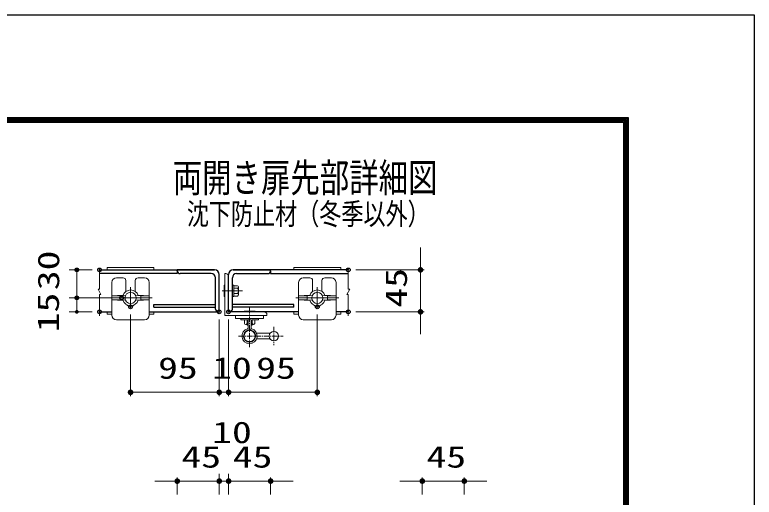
# Model space of a CAD drawing. Units: millimetres, scale not verified, with parts at other scales. Extents: x -5249 to 5251, y -3712 to 3712.
# Drawn here: x 3271 to 5251, y 2420 to 3712 of the extents above; entities that cross this region are included whole.
import ezdxf
from ezdxf.enums import TextEntityAlignment as Align

# ---------------------------------------------------------------- set-up
doc = ezdxf.new("R2010")
doc.units = ezdxf.units.MM
doc.header["$LTSCALE"] = 20
doc.header["$PDMODE"] = 32
doc.header["$PDSIZE"] = 10
doc.linetypes.add('USER2', pattern=[50.8, 31.75, -6.35, 6.35, -6.35])
doc.linetypes.add('USER3', pattern=[1.125, 0.75, -0.125, 0.125, -0.125])
for name, color, linetype, lineweight in [('0-0_D-TTL', 7, 'Continuous', 25), ('0-2_D-STR1', 1, 'Continuous', 25), ('0-4_0', 7, 'Continuous', 25), ('0-5_D-STR-DIM', 7, 'Continuous', 13), ('0-7_D-STR-TXT', 7, 'Continuous', 13), ('0-9_D-BMK', 2, 'Continuous', 13), ('0-B_D-STR3', 3, 'Continuous', 13)]:
    doc.layers.add(name, color=color, linetype=linetype, lineweight=lineweight)
doc.layers.add('0-6_Defpoints', color=7, linetype='Continuous')
doc.styles.add('ＭＳ ゴシック', font='')
doc.styles.get('ＭＳ ゴシック').set_extended_font_data('MS Gothic')

# ---------------------------------------------------------------- blocks, each defined once
blk = doc.blocks.new('_DotSmall')
at = {"layer": '0-4_0'}
for points in [[(0, 0), (-2.5, 0), (-2.48, 0.313)], [(0, 0), (-2.48, -0.313), (-2.5, 0)], [(0, 0), (-2.48, 0.313), (-2.421, 0.622)], [(0, 0), (-2.421, -0.622), (-2.48, -0.313)], [(0, 0), (-2.421, 0.622), (-2.324, 0.92)], [(0, 0), (-2.324, -0.92), (-2.421, -0.622)], [(0, 0), (-2.324, 0.92), (-2.191, 1.204)], [(0, 0), (-2.191, -1.204), (-2.324, -0.92)], [(0, 0), (-2.191, 1.204), (-2.023, 1.469)], [(0, 0), (-2.023, -1.469), (-2.191, -1.204)], [(0, 0), (-2.023, 1.469), (-1.822, 1.711)], [(0, 0), (-1.822, -1.711), (-2.023, -1.469)], [(0, 0), (-1.822, 1.711), (-1.594, 1.926)], [(0, 0), (-1.594, -1.926), (-1.822, -1.711)], [(0, 0), (-1.594, 1.926), (-1.34, 2.111)], [(0, 0), (-1.34, -2.111), (-1.594, -1.926)], [(0, 0), (-1.34, 2.111), (-1.064, 2.262)], [(0, 0), (-1.064, -2.262), (-1.34, -2.111)], [(0, 0), (-1.064, 2.262), (-0.773, 2.378)], [(0, 0), (-0.773, -2.378), (-1.064, -2.262)], [(0, 0), (-0.773, 2.378), (-0.468, 2.456)], [(0, 0), (-0.468, -2.456), (-0.773, -2.378)], [(0, 0), (-0.468, 2.456), (-0.157, 2.495)], [(0, 0), (-0.157, -2.495), (-0.468, -2.456)], [(0, 0), (-0.157, 2.495), (0.157, 2.495)], [(0, 0), (0.157, -2.495), (-0.157, -2.495)], [(0, 0), (0.157, 2.495), (0.468, 2.456)], [(0, 0), (0.468, 2.456), (0.773, 2.378)], [(0, 0), (0.773, 2.378), (1.064, 2.262)], [(0, 0), (1.064, 2.262), (1.34, 2.111)], [(0, 0), (1.34, 2.111), (1.594, 1.926)], [(0, 0), (1.594, 1.926), (1.822, 1.711)], [(0, 0), (1.822, 1.711), (2.023, 1.469)], [(0, 0), (2.023, 1.469), (2.191, 1.204)], [(0, 0), (2.191, 1.204), (2.324, 0.92)], [(0, 0), (2.324, 0.92), (2.421, 0.622)], [(0, 0), (2.421, 0.622), (2.48, 0.313)], [(0, 0), (2.48, 0.313), (2.5, 0)], [(0, 0), (0.468, -2.456), (0.157, -2.495)], [(0, 0), (0.773, -2.378), (0.468, -2.456)], [(0, 0), (1.064, -2.262), (0.773, -2.378)], [(0, 0), (1.34, -2.111), (1.064, -2.262)], [(0, 0), (1.594, -1.926), (1.34, -2.111)], [(0, 0), (1.822, -1.711), (1.594, -1.926)], [(0, 0), (2.023, -1.469), (1.822, -1.711)], [(0, 0), (2.191, -1.204), (2.023, -1.469)], [(0, 0), (2.324, -0.92), (2.191, -1.204)], [(0, 0), (2.421, -0.622), (2.324, -0.92)], [(0, 0), (2.48, -0.313), (2.421, -0.622)], [(0, 0), (2.5, 0), (2.48, -0.313)]]:
    blk.add_solid(points, dxfattribs=at)

msp = doc.modelspace()

# ---------------------------------------------------------------- linework, layer by layer
at = {"layer": '0-0_D-TTL', "color": 2}
msp.add_lwpolyline([(-5249.36, 3712.5), (5250.64, 3712.5), (5250.64, -3712.5), (-5249.36, -3712.5)], close=True, dxfattribs=at)
at = {"layer": '0-0_D-TTL'}
for points in [[(-4911.86, 3437.5), (4913.14, 3437.5), (4913.14, -3437.5), (-4911.86, -3437.5)], [(-4908.73, 3434.37), (4910.02, 3434.37), (4910.02, -3434.37), (-4908.73, -3434.37)], [(-4905.61, 3431.25), (4906.89, 3431.25), (4906.89, -3431.25), (-4905.61, -3431.25)], [(-4902.48, 3428.12), (4903.77, 3428.12), (4903.77, -3428.12), (-4902.48, -3428.12)], [(-4899.36, 3425), (4900.64, 3425), (4900.64, -3425), (-4899.36, -3425)]]:
    msp.add_lwpolyline(points, close=True, dxfattribs=at)
at = {"layer": '0-2_D-STR1'}
for p, q in [((3498.13, 3029.26), (3806.1, 3029.26)), ((3806.1, 3029.26), (3706.1, 3029.26)), ((3706.1, 3026.76), (3706.1, 3029.26)), ((3856.1, 3029.26), (3956.1, 3029.26)), ((4164.06, 3029.26), (3856.1, 3029.26)), ((3956.1, 3026.76), (3956.1, 3029.26)), ((3706.1, 3019.26), (3498.13, 3019.26)), ((3706.1, 3026.76), (3706.1, 3019.26)), ((3797.35, 3019.26), (3713.6, 3019.26)), ((3818.6, 2916.76), (3818.6, 3016.76)), ((3843.6, 2916.76), (3843.6, 3016.76)), ((3864.85, 3019.26), (3948.6, 3019.26)), ((3956.1, 3026.76), (3956.1, 3019.26)), ((3956.1, 3019.26), (4164.06, 3019.26)), ((3808.6, 2924.26), (3808.6, 3008.01)), ((3853.6, 2924.26), (3853.6, 3008.01)), ((3643.6, 2929.26), (3643.6, 2936.76)), ((3643.6, 2936.76), (3808.6, 2936.76)), ((4018.6, 2936.76), (3853.6, 2936.76)), ((4018.6, 2929.26), (4018.6, 2936.76)), ((3498.13, 2916.76), (3531.1, 2916.76)), ((3631.1, 2916.76), (3818.6, 2916.76)), ((3643.6, 2929.26), (3808.6, 2929.26)), ((4031.1, 2916.76), (3843.6, 2916.76)), ((4018.6, 2929.26), (3853.6, 2929.26)), ((4164.06, 2916.76), (4131.1, 2916.76))]:
    msp.add_line(p, q, dxfattribs=at)
for centre, radius, start, end in [((3806.1, 3016.76), 12.5, 0, 90), ((3856.1, 3016.76), 12.5, 90, 180), ((3713.6, 3026.76), 7.5, 180, 270), ((3797.35, 3008.01), 11.25, 0, 90), ((3864.85, 3008.01), 11.25, 90, 180), ((3948.6, 3026.76), 7.5, 270, 0), ((3816.1, 2924.26), 7.5, 180, 270), ((3846.1, 2924.26), 7.5, 270, 0)]:
    msp.add_arc(centre, radius, start, end, dxfattribs=at)
at = {"layer": '0-5_D-STR-DIM'}
for p, q in [((4357.37, 3029.26), (4357.37, 3089.26)), ((3478.13, 3029.26), (3417.2, 3029.26)), ((3437.2, 2954.26), (3437.2, 3029.26)), ((4184.06, 3029.26), (4367.37, 3029.26)), ((4357.37, 2916.76), (4357.37, 3029.26)), ((3537.34, 2954.26), (3417.2, 2954.26)), ((3537.34, 2954.26), (3417.2, 2954.26)), ((3437.2, 2916.76), (3437.2, 2954.26)), ((3478.13, 2916.76), (3417.2, 2916.76)), ((3581.1, 2910.06), (3581.1, 2691.36)), ((4081.1, 2910.06), (4081.1, 2691.36)), ((4184.06, 2916.76), (4367.37, 2916.76)), ((4357.37, 2916.76), (4357.37, 2856.76)), ((3818.6, 2896.76), (3818.6, 2691.36)), ((3818.6, 2896.76), (3818.6, 2691.36)), ((3843.6, 2896.76), (3843.6, 2691.36)), ((3843.6, 2896.76), (3843.6, 2691.36)), ((3581.1, 2701.36), (3818.6, 2701.36)), ((3818.6, 2701.36), (3758.6, 2701.36)), ((3843.6, 2701.36), (3818.6, 2701.36)), ((3843.6, 2701.36), (3903.6, 2701.36)), ((3843.6, 2701.36), (4081.1, 2701.36)), ((3818.6, 2427.82), (3818.6, 2483.38)), ((3843.6, 2427.82), (3843.6, 2483.38)), ((3706.1, 2463.38), (3646.1, 2463.38)), ((3706.1, 2427.82), (3706.1, 2473.38)), ((3706.1, 2463.38), (3818.6, 2463.38)), ((3818.6, 2463.38), (3778.6, 2463.38)), ((3843.6, 2463.38), (3783.6, 2463.38)), ((3818.6, 2427.82), (3818.6, 2473.38)), ((3818.6, 2463.38), (3878.6, 2463.38)), ((3818.6, 2463.38), (3843.6, 2463.38)), ((3843.6, 2427.82), (3843.6, 2473.38)), ((3956.1, 2463.38), (3843.6, 2463.38)), ((3843.6, 2463.38), (3883.6, 2463.38)), ((3956.1, 2427.82), (3956.1, 2473.38)), ((3956.1, 2463.38), (4016.1, 2463.38)), ((4362.1, 2463.38), (4302.1, 2463.38)), ((4362.1, 2427.82), (4362.1, 2473.38)), ((4362.1, 2463.38), (4474.6, 2463.38)), ((4474.6, 2427.82), (4474.6, 2473.38)), ((4474.6, 2463.38), (4534.6, 2463.38))]:
    msp.add_line(p, q, dxfattribs=at)
at = {"layer": '0-6_Defpoints'}
for p in [(3437.2, 3029.26), (3498.13, 3029.26), (4164.06, 3029.26), (4357.37, 3029.26), (3437.2, 2954.26), (3557.34, 2954.26), (3581.1, 2930.06), (4081.1, 2930.06), (3498.13, 2916.76), (3818.6, 2916.76), (3843.6, 2916.76), (4164.06, 2916.76), (3818.6, 2701.36), (4081.1, 2701.36), (3818.6, 2463.38), (3843.6, 2463.38), (4474.6, 2463.38)]:
    msp.add_point(p, dxfattribs=at)
at = {"layer": '0-9_D-BMK'}
for p, q in [((3494.38, 2978.01), (3501.88, 2963.01)), ((4167.81, 2978.01), (4160.31, 2963.01)), ((3498.13, 2963.01), (3498.13, 2906.53)), ((3501.88, 2963.01), (3498.13, 2963.01)), ((4160.31, 2963.01), (4164.06, 2963.01)), ((4164.06, 2963.01), (4164.06, 2906.53))]:
    msp.add_line(p, q, dxfattribs=at)
for points in [[(3498.13, 3034.35), (3498.13, 2978.01), (3494.38, 2978.01)], [(4164.06, 3034.35), (4164.06, 2978.01), (4167.81, 2978.01)]]:
    msp.add_lwpolyline(points, dxfattribs=at)
at = {"layer": '0-B_D-STR3'}
for p, q in [((3643.6, 3035.51), (3518.6, 3035.51)), ((3518.6, 3029.26), (3518.6, 3035.51)), ((3643.6, 3029.26), (3643.6, 3035.51)), ((4143.6, 3035.51), (4018.6, 3035.51)), ((4018.6, 3029.26), (4018.6, 3035.51)), ((4143.6, 3029.26), (4143.6, 3035.51)), ((3833.6, 3019.26), (3836.1, 3019.26)), ((3833.6, 3019.26), (3833.6, 2906.76)), ((3836.1, 3019.26), (3833.6, 3019.26)), ((3843.6, 3011.76), (3843.6, 2916.76)), ((3531.1, 2908.01), (3531.1, 2995.51)), ((3543.6, 3008.01), (3561.1, 3008.01)), ((3568.6, 2971.45), (3568.6, 3000.51)), ((3593.6, 2971.45), (3593.6, 3000.51)), ((3601.1, 3008.01), (3618.6, 3008.01)), ((3631.1, 2908.01), (3631.1, 2995.51)), ((4031.1, 2908.01), (4031.1, 2995.51)), ((4043.6, 3008.01), (4061.1, 3008.01)), ((4068.6, 2971.45), (4068.6, 3000.51)), ((4093.6, 2971.45), (4093.6, 3000.51)), ((4101.1, 3008.01), (4118.6, 3008.01)), ((4131.1, 2908.01), (4131.1, 2995.51)), ((3826.09, 2973.01), (3880.36, 2973.01)), ((3831.42, 2988.01), (3831.42, 2958.01)), ((3831.42, 2988.01), (3832.67, 2988.01)), ((3831.42, 2966.76), (3831.42, 2979.26)), ((3831.42, 2966.76), (3831.42, 2979.26)), ((3832.67, 2988.01), (3832.67, 2958.01)), ((3832.67, 2988.01), (3833.6, 2987.23)), ((3853.6, 2988.26), (3857.35, 2988.26)), ((3853.6, 2957.76), (3853.6, 2988.26)), ((3867.64, 2980.01), (3857.35, 2980.01)), ((3869.85, 2983.42), (3869.85, 2962.61)), ((3560.99, 2961.14), (3531.1, 2959.89)), ((3553.6, 2959.89), (3531.1, 2959.89)), ((3531.1, 2948.64), (3531.1, 2959.89)), ((3567.46, 2960.51), (3553.6, 2959.89)), ((3553.6, 2948.64), (3553.6, 2959.89)), ((3594.73, 2960.51), (3608.6, 2959.89)), ((3601.2, 2961.14), (3631.1, 2959.89)), ((3608.6, 2959.89), (3631.1, 2959.89)), ((3608.6, 2948.64), (3608.6, 2959.89)), ((3631.1, 2948.64), (3631.1, 2959.89)), ((3831.42, 2958.01), (3832.67, 2958.01)), ((3832.67, 2958.01), (3833.6, 2958.79)), ((3867.64, 2966.01), (3857.35, 2966.01)), ((4060.99, 2961.14), (4031.1, 2959.89)), ((4053.6, 2959.89), (4031.1, 2959.89)), ((4031.1, 2948.64), (4031.1, 2959.89)), ((4067.46, 2960.51), (4053.6, 2959.89)), ((4053.6, 2948.64), (4053.6, 2959.89)), ((4094.73, 2960.51), (4108.6, 2959.89)), ((4101.2, 2961.14), (4131.1, 2959.89)), ((4108.6, 2959.89), (4131.1, 2959.89)), ((4108.6, 2948.64), (4108.6, 2959.89)), ((4131.1, 2948.64), (4131.1, 2959.89)), ((3553.6, 2948.64), (3531.1, 2948.64)), ((3560.99, 2947.39), (3531.1, 2948.64)), ((3567.46, 2948.01), (3553.6, 2948.64)), ((3594.73, 2948.01), (3608.6, 2948.64)), ((3601.2, 2947.39), (3631.1, 2948.64)), ((3608.6, 2948.64), (3631.1, 2948.64)), ((4053.6, 2948.64), (4031.1, 2948.64)), ((4060.99, 2947.39), (4031.1, 2948.64)), ((4067.46, 2948.01), (4053.6, 2948.64)), ((4081.1, 2930.51), (4081.3, 2930.51)), ((4094.73, 2948.01), (4108.6, 2948.64)), ((4101.2, 2947.39), (4131.1, 2948.64)), ((4108.6, 2948.64), (4131.1, 2948.64)), ((3518.6, 2910.51), (3518.6, 2916.76)), ((3531.1, 2910.51), (3518.6, 2910.51)), ((3643.6, 2910.51), (3631.1, 2910.51)), ((3643.6, 2910.51), (3643.6, 2916.76)), ((3843.6, 2916.76), (3938.6, 2916.76)), ((3884.85, 2918.94), (3914.85, 2918.94)), ((3884.85, 2918.94), (3884.85, 2917.69)), ((3884.85, 2917.69), (3914.85, 2917.69)), ((3884.85, 2917.69), (3885.63, 2916.76)), ((3906.1, 2918.94), (3893.6, 2918.94)), ((3906.1, 2918.94), (3893.6, 2918.94)), ((3914.85, 2917.69), (3914.06, 2916.76)), ((3914.85, 2918.94), (3914.85, 2917.69)), ((4018.6, 2910.51), (4018.6, 2916.76)), ((4031.1, 2910.51), (4018.6, 2910.51)), ((4143.6, 2910.51), (4131.1, 2910.51)), ((4143.6, 2910.51), (4143.6, 2916.76)), ((3543.6, 2895.51), (3618.6, 2895.51)), ((3833.6, 2906.76), (3946.1, 2906.76)), ((3862.35, 2906.76), (3937.35, 2906.76)), ((3862.35, 2899.26), (3862.35, 2906.76)), ((3862.35, 2899.26), (3937.35, 2899.26)), ((3876.1, 2895.26), (3876.1, 2899.26)), ((3876.1, 2895.26), (3893.85, 2895.26)), ((3886.03, 2895.26), (3886.03, 2885.22)), ((3892.85, 2885.22), (3892.85, 2895.26)), ((3895.85, 2873.44), (3895.85, 2893.26)), ((3903.85, 2873.44), (3903.85, 2893.26)), ((3905.85, 2895.26), (3923.6, 2895.26)), ((3906.85, 2885.22), (3906.85, 2895.26)), ((3913.66, 2885.22), (3913.66, 2895.26)), ((3923.6, 2895.26), (3923.6, 2899.26)), ((3937.35, 2899.26), (3937.35, 2906.76)), ((3946.1, 2906.76), (3946.1, 2909.26)), ((4043.6, 2895.51), (4118.6, 2895.51)), ((3889.44, 2883.01), (3895.85, 2883.01)), ((3892.35, 2883.01), (3892.35, 2882.69)), ((3892.35, 2882.69), (3893.6, 2881.44)), ((3892.35, 2882.69), (3895.85, 2882.69)), ((3893.6, 2883.01), (3893.6, 2881.44)), ((3895.85, 2881.44), (3893.6, 2881.44)), ((3903.85, 2883.01), (3910.25, 2883.01)), ((3903.85, 2882.69), (3907.35, 2882.69)), ((3906.1, 2881.44), (3903.85, 2881.44)), ((3906.1, 2883.01), (3906.1, 2881.44)), ((3907.35, 2882.69), (3906.1, 2881.44)), ((3907.35, 2883.01), (3907.35, 2882.69)), ((3954.85, 2859.51), (3918.66, 2859.51)), ((3954.85, 2844.51), (3918.66, 2844.51))]:
    msp.add_line(p, q, dxfattribs=at)
at = {"layer": '0-B_D-STR3', "linetype": 'USER2'}
for p, q in [((3581.1, 2925.51), (3581.1, 2983.01)), ((4081.1, 2925.51), (4081.1, 2983.01)), ((3523.6, 2954.26), (3638.6, 2954.26)), ((4023.6, 2954.26), (4138.6, 2954.26))]:
    msp.add_line(p, q, dxfattribs=at)
at = {"layer": '0-B_D-STR3', "linetype": 'USER3'}
for p, q in [((3849.67, 2973.01), (3827.26, 2973.01)), ((3899.85, 2822.3), (3899.85, 2930.92)), ((3964.85, 2876.58), (3964.85, 2827.45)), ((3870.14, 2852.01), (3989.74, 2852.01))]:
    msp.add_line(p, q, dxfattribs=at)
at = {"layer": '0-B_D-STR3'}
for points in [[(3853.6, 2957.76), (3857.35, 2957.76), (3857.35, 2988.26)], [(3867.64, 2959.2), (3857.35, 2959.2), (3857.35, 2986.82), (3867.64, 2986.82)]]:
    msp.add_lwpolyline(points, dxfattribs=at)
for centre, radius in [((3581.1, 2954.26), 15), ((4081.1, 2954.26), 15), ((3899.85, 2852.01), 15), ((3964.85, 2852.01), 12.5)]:
    msp.add_circle(centre, radius, dxfattribs=at)
for centre, radius, start, end in [((3836.1, 3011.76), 7.5, 0, 90), ((3543.6, 2995.51), 12.5, 90, 180), ((3561.1, 3000.51), 7.5, 0, 90), ((3601.1, 3000.51), 7.5, 90, 180), ((3618.6, 2995.51), 12.5, 0, 90), ((4043.6, 2995.51), 12.5, 90, 180), ((4061.1, 3000.51), 7.5, 0, 90), ((4101.1, 3000.51), 7.5, 90, 180), ((4118.6, 2995.51), 12.5, 0, 90), ((3581.1, 2954.26), 21.25, 16.24618, 163.75382), ((3866.11, 2983.42), 3.73, 294.09089, 65.90911), ((3857.65, 2973.01), 12.2, 324.98342, 35.01658), ((4081.1, 2954.26), 21.25, 16.24618, 163.75382), ((3866.11, 2962.61), 3.73, 294.09089, 65.90911), ((3581.1, 2954.26), 21.25, 196.24618, 343.75382), ((3581.1, 2943.01), 12.5, 216.8699, 270), ((3581.1, 2943.01), 12.5, 270, 323.1301), ((4081.1, 2954.26), 21.25, 196.24618, 343.75382), ((4081.1, 2943.01), 12.5, 216.8699, 270), ((4081.1, 2943.01), 12.5, 270, 323.1301), ((3938.6, 2909.26), 7.5, 0, 90), ((3543.6, 2908.01), 12.5, 180, 270), ((3618.6, 2908.01), 12.5, 270, 0), ((3893.85, 2893.26), 6, 0, 90), ((3893.85, 2893.26), 2, 0, 90), ((3905.85, 2893.26), 6, 90, 180), ((3905.85, 2893.26), 2, 90, 180), ((4043.6, 2908.01), 12.5, 180, 270), ((4118.6, 2908.01), 12.5, 270, 0), ((3899.85, 2852.01), 20.25, 105.64421, 74.35579), ((3889.44, 2886.74), 3.73, 204.09089, 335.90911), ((3899.85, 2895.21), 12.2, 234.98342, 250.85903), ((3893.85, 2873.44), 2, 285.64421, 0), ((3893.85, 2873.44), 6, 285.64421, 0), ((3905.85, 2873.44), 6, 180, 254.35579), ((3899.85, 2895.21), 12.2, 289.14097, 305.01658), ((3905.85, 2873.44), 2, 180, 254.35579), ((3910.25, 2886.74), 3.73, 204.09089, 335.90911), ((3899.85, 2852.01), 16.25, 105.64421, 74.35579)]:
    msp.add_arc(centre, radius, start, end, dxfattribs=at)

# ---------------------------------------------------------------- block references
at = {"layer": '0-5_D-STR-DIM'}
for p, xscale, yscale, rotation in [((3437.2, 3029.26), 2, 2, 90), ((4357.37, 3029.26), 3, 3, 270), ((3437.2, 2954.26), 2, 2, 90), ((3437.2, 2954.26), 2, 2, 270), ((3437.2, 2916.76), 2, 2, 270), ((4357.37, 2916.76), 3, 3, 90), ((3581.1, 2701.36), 3, 3, 180), ((3843.6, 2701.36), 3, 3, 180), ((3843.6, 2701.36), 3, 3, 180), ((3818.6, 2463.38), 3, 3, 180), ((3843.6, 2463.38), 2, 2, 180), ((3956.1, 2463.38), 3, 3, 180), ((4474.6, 2463.38), 3, 3, 180)]:
    msp.add_blockref('_DotSmall', p, dxfattribs=dict(at, xscale=xscale, yscale=yscale, rotation=rotation))
for p, xscale, yscale in [((3818.6, 2701.36), 3, 3), ((3818.6, 2701.36), 3, 3), ((4081.1, 2701.36), 3, 3), ((3706.1, 2463.38), 3, 3), ((3818.6, 2463.38), 2, 2), ((3843.6, 2463.38), 3, 3), ((4362.1, 2463.38), 3, 3)]:
    msp.add_blockref('_DotSmall', p, dxfattribs=dict(at, xscale=xscale, yscale=yscale))

# ---------------------------------------------------------------- texts
at = {"layer": '0-5_D-STR-DIM', "style": 'ＭＳ ゴシック', "width": 1.35}
for s, p in [('30', (3407.51, 2974.87)), ('45', (4338.47, 2928.01)), ('15', (3406.74, 2862.08))]:
    msp.add_text(s, height=57.77, rotation=90, dxfattribs=at).set_placement(p, align=Align.BOTTOM_LEFT)
for s, p in [('95', (3654.85, 2720.26)), ('10', (3799.6, 2720.26)), ('95', (3917.35, 2720.26)), ('10', (3799.6, 2547.88)), ('45', (3717.35, 2482.28)), ('45', (3854.85, 2482.28)), ('45', (4373.35, 2482.28))]:
    msp.add_text(s, height=57.77, dxfattribs=at).set_placement(p, align=Align.BOTTOM_LEFT)
at = {"layer": '0-7_D-STR-TXT', "style": 'ＭＳ ゴシック', "width": 0.75}
for s, height, p in [('両開き扉先部詳細図', 76.98, (3694.04, 3214.45)), ('沈下防止材（冬季以外）', 57.77, (3731.8, 3133.02))]:
    msp.add_text(s, height=height, dxfattribs=at).set_placement(p, align=Align.BOTTOM_LEFT)

doc.saveas('drawing.dxf')
